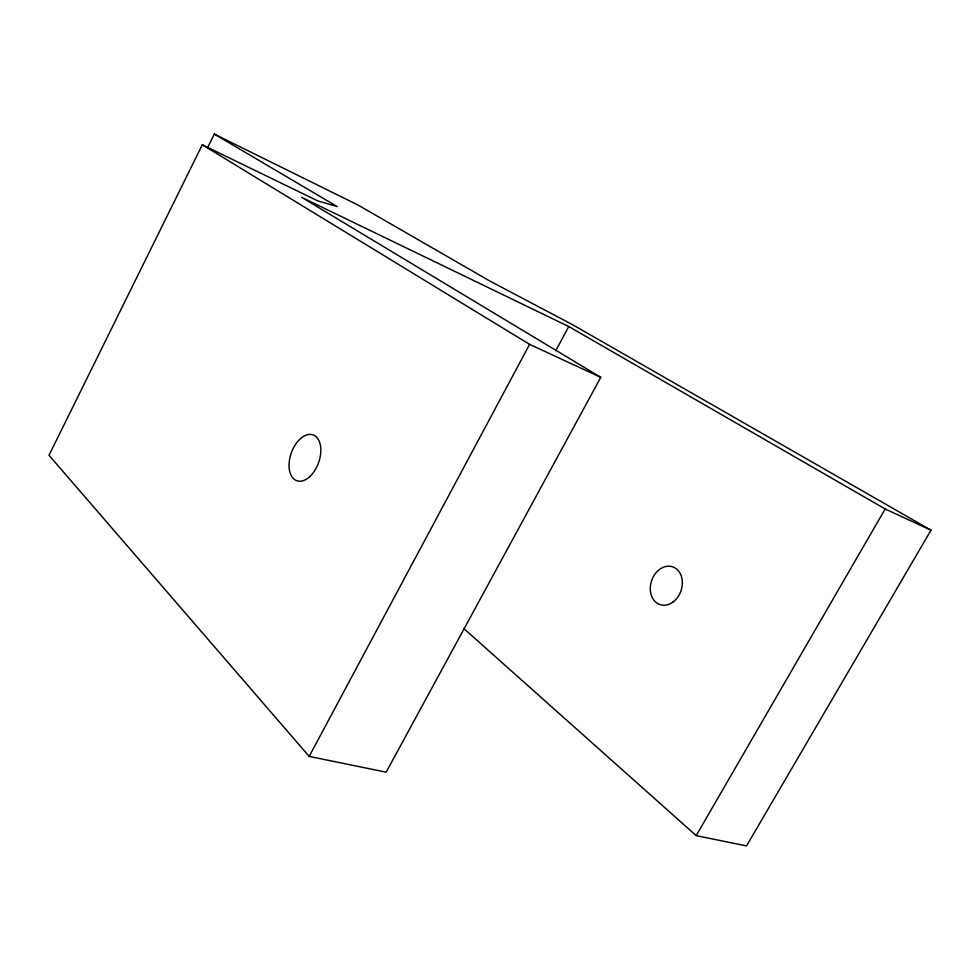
<?xml version="1.0" encoding="UTF-8"?>
<svg xmlns="http://www.w3.org/2000/svg" width="980" height="980" viewBox="0 0 980 980"><rect width="100%" height="100%" fill="white"/><g stroke="black" fill="none" stroke-linecap="round" stroke-linejoin="round"><path stroke-width="1.47" d="M207.576 147.686L214.302 134.076L337.291 206.621L317.679 200.851L202.297 144.795L49 455.271L309.19 756.413L386.157 772.167L600.777 377.325L301.522 197.274L568.768 326.536L885.173 508.975L931 530.192L746.527 845.924L696.192 835.622L463.712 628.45M309.19 756.413L529.604 344.372L600.777 377.325M555.758 350.718L568.768 326.536M696.192 835.622L885.173 508.975M214.302 134.076L358.288 205.175L489.792 281.003L572.7 324.748L931 530.192M202.297 144.795L529.604 344.372M672.733 602.247A19.906 15.545 -71.7 0 0 675.833 568.449A19.906 15.545 -71.7 0 0 650.389 586.408A19.906 15.545 -71.7 0 0 672.733 602.247M309.545 476.819A24.316 14.492 -70.4 0 0 315.829 436.468A24.316 14.492 -70.4 0 0 289.455 460.122A24.316 14.492 -70.4 0 0 309.545 476.819"/></g></svg>
